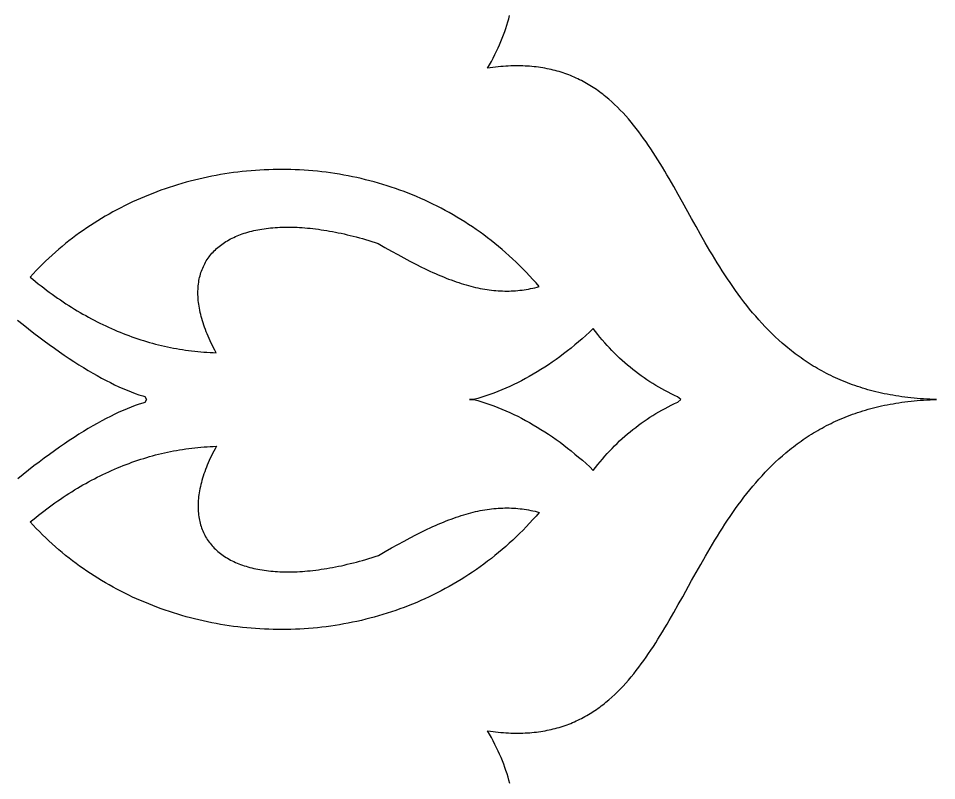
# Model space of a CAD drawing. Extents: x -350 to 350, y -250 to 250.
# Drawn here: x 36.28 to 75, y -16.07 to 16.07 of the extents above; entities that cross this region are included whole.
import ezdxf

# ---------------------------------------------------------------- set-up
doc = ezdxf.new("R2010")
doc.units = 0
doc.layers.add('BITMAP_LAYER', color=18, linetype='CONTINUOUS')
doc.layers.add('LAYER_1', color=174, linetype='CONTINUOUS')

msp = doc.modelspace()

# ---------------------------------------------------------------- linework, layer by layer
at = {"layer": 'BITMAP_LAYER'}
for points in [[(36.779, 5.163), (36.894, 5.068), (37.009, 4.975), (37.124, 4.883), (37.24, 4.792), (37.356, 4.703), (37.472, 4.615), (37.588, 4.529), (37.705, 4.444), (37.821, 4.36), (37.938, 4.278), (38.056, 4.197), (38.173, 4.118), (38.291, 4.04), (38.409, 3.964), (38.527, 3.889), (38.646, 3.816), (38.765, 3.744), (38.884, 3.673), (39.003, 3.604), (39.122, 3.536), (39.242, 3.47), (39.362, 3.405), (39.482, 3.341), (39.603, 3.279), (39.724, 3.219), (39.845, 3.16), (39.966, 3.102), (40.087, 3.046), (40.209, 2.991), (40.331, 2.937), (40.453, 2.886), (40.576, 2.835), (40.698, 2.786), (40.821, 2.738), (40.944, 2.692), (41.068, 2.647), (41.192, 2.604), (41.316, 2.562), (41.44, 2.521), (41.564, 2.482), (41.689, 2.445), (41.814, 2.408), (41.939, 2.374), (42.064, 2.34), (42.19, 2.308), (42.316, 2.278), (42.442, 2.249), (42.569, 2.221), (42.695, 2.195), (42.822, 2.17), (42.949, 2.147), (43.077, 2.125), (43.204, 2.105), (43.332, 2.086), (43.46, 2.068), (43.589, 2.052), (43.718, 2.037), (43.846, 2.024), (43.976, 2.012), (44.105, 2.002), (44.235, 1.993), (44.364, 1.985), (44.495, 1.979), (44.625, 1.974), (44.57, 2.076), (44.517, 2.177), (44.466, 2.277), (44.417, 2.376), (44.371, 2.474), (44.326, 2.572), (44.284, 2.669), (44.243, 2.764), (44.205, 2.859), (44.169, 2.953), (44.134, 3.047), (44.102, 3.139), (44.072, 3.23), (44.044, 3.321), (44.018, 3.411), (43.993, 3.5), (43.971, 3.588), (43.951, 3.675), (43.932, 3.761), (43.916, 3.846), (43.902, 3.93), (43.889, 4.014), (43.879, 4.096), (43.87, 4.178), (43.863, 4.259), (43.858, 4.338), (43.855, 4.417), (43.854, 4.495), (43.855, 4.572), (43.857, 4.647), (43.862, 4.722), (43.868, 4.796), (43.876, 4.869), (43.886, 4.941), (43.898, 5.012), (43.911, 5.082), (43.926, 5.151), (43.943, 5.219), (43.962, 5.286), (43.983, 5.352), (44.005, 5.417), (44.029, 5.481), (44.054, 5.544), (44.082, 5.606), (44.111, 5.667), (44.142, 5.727), (44.174, 5.785), (44.208, 5.843), (44.244, 5.9), (44.281, 5.955), (44.321, 6.01), (44.361, 6.063), (44.404, 6.116), (44.447, 6.167), (44.493, 6.217), (44.54, 6.266), (44.589, 6.314), (44.639, 6.361), (44.691, 6.407), (44.744, 6.451), (44.799, 6.495), (44.856, 6.537), (44.913, 6.578), (44.973, 6.619), (45.034, 6.658), (45.096, 6.695), (45.16, 6.732), (45.226, 6.768), (45.292, 6.802), (45.361, 6.835), (45.431, 6.867), (45.502, 6.898), (45.574, 6.927), (45.648, 6.956), (45.724, 6.983), (45.8, 7.009), (45.879, 7.034), (45.958, 7.058), (46.039, 7.08), (46.121, 7.101), (46.205, 7.121), (46.29, 7.14), (46.376, 7.158), (46.463, 7.174), (46.552, 7.189), (46.642, 7.203), (46.734, 7.215), (46.826, 7.226), (46.92, 7.236), (47.015, 7.245), (47.112, 7.252), (47.21, 7.259), (47.308, 7.263), (47.408, 7.267), (47.51, 7.269), (47.612, 7.27), (47.716, 7.27), (47.821, 7.268), (47.926, 7.265), (48.034, 7.261), (48.142, 7.255), (48.251, 7.248), (48.362, 7.24), (48.473, 7.23), (48.586, 7.219), (48.7, 7.207), (48.815, 7.193), (48.931, 7.178), (49.048, 7.161), (49.166, 7.144), (49.285, 7.124), (49.405, 7.104), (49.526, 7.082), (49.648, 7.058), (49.771, 7.033), (49.895, 7.007), (50.02, 6.98), (50.146, 6.95), (50.273, 6.92), (50.401, 6.888), (50.53, 6.855), (50.66, 6.82), (50.791, 6.784), (50.923, 6.746), (51.055, 6.707), (51.189, 6.666), (51.323, 6.624), (51.458, 6.581), (51.738, 6.416), (52.011, 6.259), (52.277, 6.109), (52.538, 5.967), (52.792, 5.831), (53.04, 5.703), (53.283, 5.582), (53.402, 5.524), (53.52, 5.467), (53.637, 5.413), (53.753, 5.36), (53.867, 5.309), (53.98, 5.26), (54.093, 5.213), (54.203, 5.167), (54.313, 5.123), (54.422, 5.081), (54.53, 5.04), (54.637, 5.001), (54.742, 4.964), (54.847, 4.929), (54.951, 4.895), (55.054, 4.863), (55.156, 4.833), (55.258, 4.804), (55.358, 4.778), (55.458, 4.752), (55.557, 4.729), (55.655, 4.707), (55.753, 4.687), (55.85, 4.668), (55.946, 4.651), (56.042, 4.636), (56.137, 4.623), (56.232, 4.611), (56.326, 4.601), (56.42, 4.592), (56.513, 4.585), (56.606, 4.58), (56.699, 4.576), (56.791, 4.574), (56.883, 4.574), (56.974, 4.575), (57.065, 4.577), (57.156, 4.582), (57.247, 4.588), (57.338, 4.595), (57.428, 4.605), (57.519, 4.615), (57.609, 4.628), (57.699, 4.642), (57.789, 4.657), (57.88, 4.674), (57.97, 4.693), (58.06, 4.713), (58.15, 4.735), (58.241, 4.758), (58.107, 4.914), (57.971, 5.066), (57.833, 5.217), (57.694, 5.364), (57.554, 5.509), (57.411, 5.652), (57.267, 5.792), (57.122, 5.929), (56.975, 6.064), (56.827, 6.197), (56.677, 6.327), (56.526, 6.454), (56.373, 6.579), (56.219, 6.701), (56.064, 6.821), (55.907, 6.938), (55.749, 7.053), (55.59, 7.165), (55.429, 7.275), (55.268, 7.383), (55.105, 7.488), (54.941, 7.59), (54.776, 7.69), (54.61, 7.787), (54.443, 7.882), (54.275, 7.975), (54.106, 8.065), (53.935, 8.152), (53.764, 8.237), (53.592, 8.32), (53.419, 8.4), (53.246, 8.478), (53.071, 8.553), (52.896, 8.626), (52.719, 8.697), (52.542, 8.765), (52.365, 8.83), (52.186, 8.893), (52.007, 8.954), (51.828, 9.013), (51.647, 9.069), (51.467, 9.122), (51.285, 9.173), (51.103, 9.222), (50.921, 9.268), (50.738, 9.312), (50.555, 9.354), (50.371, 9.393), (50.187, 9.43), (50.002, 9.464), (49.817, 9.496), (49.632, 9.526), (49.447, 9.554), (49.261, 9.579), (49.075, 9.601), (48.889, 9.622), (48.703, 9.639), (48.516, 9.655), (48.33, 9.668), (48.143, 9.679), (47.956, 9.688), (47.77, 9.694), (47.583, 9.698), (47.396, 9.7), (47.21, 9.699), (47.023, 9.696), (46.837, 9.691), (46.65, 9.683), (46.464, 9.673), (46.278, 9.661), (46.093, 9.647), (45.907, 9.63), (45.722, 9.611), (45.537, 9.59), (45.353, 9.566), (45.168, 9.54), (44.985, 9.512), (44.801, 9.482), (44.618, 9.449), (44.436, 9.414), (44.254, 9.377), (44.073, 9.338), (43.892, 9.296), (43.711, 9.252), (43.532, 9.206), (43.353, 9.158), (43.174, 9.107), (42.997, 9.054), (42.82, 8.999), (42.644, 8.942), (42.468, 8.883), (42.294, 8.821), (42.12, 8.757), (41.947, 8.691), (41.775, 8.623), (41.604, 8.552), (41.434, 8.48), (41.264, 8.405), (41.096, 8.328), (40.929, 8.249), (40.763, 8.167), (40.598, 8.084), (40.434, 7.998), (40.271, 7.91), (40.11, 7.82), (39.949, 7.728), (39.79, 7.634), (39.632, 7.537), (39.476, 7.439), (39.32, 7.338), (39.166, 7.235), (39.014, 7.13), (38.862, 7.023), (38.712, 6.914), (38.564, 6.802), (38.417, 6.689), (38.272, 6.573), (38.128, 6.455), (37.986, 6.336), (37.845, 6.214), (37.706, 6.09), (37.568, 5.964), (37.432, 5.835), (37.298, 5.705), (37.166, 5.573), (37.035, 5.438), (36.906, 5.302)], [(64.216, 0), (64.077, 0.112), (63.941, 0.175), (63.807, 0.24), (63.674, 0.307), (63.543, 0.376), (63.413, 0.447), (63.284, 0.52), (63.157, 0.595), (63.031, 0.672), (62.907, 0.751), (62.784, 0.832), (62.662, 0.915), (62.542, 1), (62.423, 1.086), (62.305, 1.175), (62.189, 1.266), (62.074, 1.359), (61.961, 1.453), (61.849, 1.55), (61.738, 1.649), (61.629, 1.749), (61.521, 1.852), (61.415, 1.956), (61.31, 2.063), (61.206, 2.172), (61.103, 2.282), (61.003, 2.395), (60.903, 2.509), (60.805, 2.626), (60.708, 2.744), (60.613, 2.864), (60.519, 2.987), (60.365, 2.843), (60.211, 2.702), (60.056, 2.564), (59.9, 2.43), (59.744, 2.299), (59.587, 2.171), (59.43, 2.046), (59.272, 1.924), (59.114, 1.805), (58.955, 1.69), (58.795, 1.577), (58.635, 1.468), (58.474, 1.362), (58.312, 1.26), (58.15, 1.16), (57.988, 1.063), (57.825, 0.97), (57.661, 0.88), (57.496, 0.793), (57.331, 0.709), (57.166, 0.628), (57, 0.551), (56.833, 0.477), (56.665, 0.405), (56.497, 0.337), (56.329, 0.272), (56.16, 0.211), (55.99, 0.152), (55.82, 0.097), (55.649, 0.045), (55.477, -0.004), (55.308, 0), (55.482, 0.004), (55.654, -0.045), (55.825, -0.097), (55.995, -0.152), (56.165, -0.211), (56.334, -0.272), (56.502, -0.337), (56.67, -0.405), (56.838, -0.476), (57.005, -0.551), (57.171, -0.628), (57.336, -0.709), (57.501, -0.793), (57.666, -0.88), (57.83, -0.97), (57.993, -1.063), (58.155, -1.16), (58.317, -1.259), (58.479, -1.362), (58.64, -1.468), (58.8, -1.577), (58.96, -1.69), (59.119, -1.805), (59.277, -1.924), (59.435, -2.046), (59.592, -2.171), (59.749, -2.299), (59.905, -2.43), (60.061, -2.564), (60.216, -2.702), (60.37, -2.843), (60.524, -2.987), (60.618, -2.864), (60.713, -2.744), (60.81, -2.626), (60.908, -2.509), (61.007, -2.395), (61.108, -2.282), (61.211, -2.172), (61.314, -2.063), (61.42, -1.956), (61.526, -1.852), (61.634, -1.749), (61.743, -1.649), (61.854, -1.55), (61.966, -1.453), (62.079, -1.359), (62.194, -1.266), (62.31, -1.175), (62.428, -1.086), (62.547, -0.999), (62.667, -0.915), (62.789, -0.832), (62.912, -0.751), (63.036, -0.672), (63.162, -0.595), (63.289, -0.52), (63.418, -0.447), (63.548, -0.376), (63.679, -0.307), (63.812, -0.24), (63.946, -0.175), (64.082, -0.112)], [(36.784, -5.163), (36.899, -5.068), (37.014, -4.975), (37.129, -4.883), (37.245, -4.792), (37.361, -4.703), (37.477, -4.615), (37.593, -4.529), (37.71, -4.444), (37.826, -4.36), (37.943, -4.278), (38.061, -4.197), (38.178, -4.118), (38.296, -4.04), (38.414, -3.964), (38.532, -3.889), (38.651, -3.816), (38.77, -3.744), (38.889, -3.673), (39.008, -3.604), (39.127, -3.536), (39.247, -3.47), (39.367, -3.405), (39.487, -3.341), (39.608, -3.279), (39.728, -3.219), (39.849, -3.16), (39.971, -3.102), (40.092, -3.046), (40.214, -2.991), (40.336, -2.937), (40.458, -2.885), (40.581, -2.835), (40.703, -2.786), (40.826, -2.738), (40.949, -2.692), (41.073, -2.647), (41.197, -2.604), (41.321, -2.562), (41.445, -2.521), (41.569, -2.482), (41.694, -2.445), (41.819, -2.408), (41.944, -2.374), (42.069, -2.34), (42.195, -2.308), (42.321, -2.278), (42.447, -2.249), (42.574, -2.221), (42.7, -2.195), (42.827, -2.17), (42.954, -2.147), (43.082, -2.125), (43.209, -2.105), (43.337, -2.086), (43.465, -2.068), (43.594, -2.052), (43.722, -2.037), (43.851, -2.024), (43.98, -2.012), (44.11, -2.002), (44.24, -1.993), (44.369, -1.985), (44.5, -1.979), (44.63, -1.974), (44.575, -2.076), (44.522, -2.177), (44.471, -2.277), (44.422, -2.376), (44.376, -2.474), (44.331, -2.572), (44.289, -2.668), (44.248, -2.764), (44.21, -2.859), (44.174, -2.953), (44.139, -3.047), (44.107, -3.139), (44.077, -3.23), (44.049, -3.321), (44.022, -3.411), (43.998, -3.5), (43.976, -3.588), (43.956, -3.675), (43.937, -3.761), (43.921, -3.846), (43.907, -3.93), (43.894, -4.014), (43.884, -4.096), (43.875, -4.178), (43.868, -4.259), (43.863, -4.338), (43.86, -4.417), (43.859, -4.495), (43.86, -4.572), (43.862, -4.647), (43.867, -4.722), (43.873, -4.796), (43.881, -4.869), (43.891, -4.941), (43.903, -5.012), (43.916, -5.082), (43.931, -5.151), (43.948, -5.219), (43.967, -5.286), (43.987, -5.352), (44.01, -5.417), (44.034, -5.481), (44.059, -5.544), (44.087, -5.606), (44.116, -5.667), (44.147, -5.727), (44.179, -5.785), (44.213, -5.843), (44.249, -5.9), (44.286, -5.955), (44.325, -6.01), (44.366, -6.063), (44.408, -6.116), (44.452, -6.167), (44.498, -6.217), (44.545, -6.266), (44.594, -6.314), (44.644, -6.361), (44.696, -6.407), (44.749, -6.451), (44.804, -6.495), (44.86, -6.537), (44.918, -6.578), (44.978, -6.619), (45.039, -6.657), (45.101, -6.695), (45.165, -6.732), (45.231, -6.768), (45.297, -6.802), (45.366, -6.835), (45.435, -6.867), (45.507, -6.898), (45.579, -6.927), (45.653, -6.956), (45.729, -6.983), (45.805, -7.009), (45.884, -7.034), (45.963, -7.058), (46.044, -7.08), (46.126, -7.101), (46.21, -7.121), (46.295, -7.14), (46.381, -7.158), (46.468, -7.174), (46.557, -7.189), (46.647, -7.203), (46.739, -7.215), (46.831, -7.226), (46.925, -7.236), (47.02, -7.245), (47.117, -7.252), (47.214, -7.259), (47.313, -7.263), (47.413, -7.267), (47.515, -7.269), (47.617, -7.27), (47.721, -7.27), (47.825, -7.268), (47.931, -7.265), (48.039, -7.261), (48.147, -7.255), (48.256, -7.248), (48.367, -7.24), (48.478, -7.23), (48.591, -7.219), (48.705, -7.207), (48.82, -7.193), (48.936, -7.178), (49.052, -7.161), (49.171, -7.144), (49.29, -7.124), (49.41, -7.104), (49.531, -7.082), (49.653, -7.058), (49.776, -7.033), (49.9, -7.007), (50.025, -6.98), (50.151, -6.95), (50.278, -6.92), (50.406, -6.888), (50.535, -6.855), (50.665, -6.82), (50.796, -6.784), (50.928, -6.746), (51.06, -6.707), (51.194, -6.666), (51.328, -6.624), (51.463, -6.581), (51.743, -6.416), (52.016, -6.259), (52.282, -6.109), (52.542, -5.967), (52.797, -5.831), (53.045, -5.703), (53.288, -5.582), (53.407, -5.524), (53.525, -5.467), (53.642, -5.413), (53.758, -5.36), (53.872, -5.309), (53.985, -5.26), (54.097, -5.213), (54.208, -5.167), (54.318, -5.123), (54.427, -5.081), (54.535, -5.04), (54.642, -5.001), (54.747, -4.964), (54.852, -4.929), (54.956, -4.895), (55.059, -4.863), (55.161, -4.833), (55.263, -4.804), (55.363, -4.778), (55.463, -4.752), (55.562, -4.729), (55.66, -4.707), (55.758, -4.687), (55.855, -4.668), (55.951, -4.651), (56.047, -4.636), (56.142, -4.623), (56.237, -4.611), (56.331, -4.601), (56.425, -4.592), (56.518, -4.585), (56.611, -4.58), (56.704, -4.576), (56.796, -4.574), (56.888, -4.574), (56.979, -4.575), (57.07, -4.577), (57.161, -4.582), (57.252, -4.588), (57.343, -4.595), (57.433, -4.605), (57.524, -4.615), (57.614, -4.628), (57.704, -4.642), (57.794, -4.657), (57.884, -4.674), (57.975, -4.693), (58.065, -4.713), (58.155, -4.735), (58.246, -4.758), (58.112, -4.914), (57.976, -5.066), (57.838, -5.217), (57.699, -5.364), (57.559, -5.509), (57.416, -5.652), (57.272, -5.792), (57.127, -5.929), (56.98, -6.064), (56.832, -6.197), (56.682, -6.327), (56.531, -6.454), (56.378, -6.579), (56.224, -6.701), (56.069, -6.821), (55.912, -6.938), (55.754, -7.053), (55.595, -7.165), (55.434, -7.275), (55.273, -7.383), (55.11, -7.488), (54.946, -7.59), (54.781, -7.69), (54.615, -7.787), (54.448, -7.882), (54.28, -7.975), (54.111, -8.065), (53.94, -8.152), (53.769, -8.237), (53.597, -8.32), (53.424, -8.4), (53.251, -8.478), (53.076, -8.553), (52.901, -8.626), (52.724, -8.697), (52.547, -8.765), (52.37, -8.83), (52.191, -8.893), (52.012, -8.954), (51.833, -9.013), (51.652, -9.069), (51.472, -9.122), (51.29, -9.173), (51.108, -9.222), (50.926, -9.268), (50.743, -9.312), (50.559, -9.354), (50.376, -9.393), (50.192, -9.43), (50.007, -9.464), (49.822, -9.496), (49.637, -9.526), (49.452, -9.554), (49.266, -9.579), (49.08, -9.601), (48.894, -9.622), (48.707, -9.639), (48.521, -9.655), (48.335, -9.668), (48.148, -9.679), (47.961, -9.688), (47.775, -9.694), (47.588, -9.698), (47.401, -9.7), (47.215, -9.699), (47.028, -9.696), (46.842, -9.691), (46.655, -9.683), (46.469, -9.673), (46.283, -9.661), (46.098, -9.647), (45.912, -9.63), (45.727, -9.611), (45.542, -9.59), (45.358, -9.566), (45.173, -9.54), (44.99, -9.512), (44.806, -9.482), (44.623, -9.449), (44.441, -9.414), (44.259, -9.377), (44.077, -9.338), (43.897, -9.296), (43.716, -9.252), (43.537, -9.206), (43.358, -9.158), (43.179, -9.107), (43.002, -9.054), (42.825, -8.999), (42.649, -8.942), (42.473, -8.883), (42.298, -8.821), (42.125, -8.757), (41.952, -8.691), (41.78, -8.623), (41.609, -8.552), (41.439, -8.48), (41.269, -8.405), (41.101, -8.328), (40.934, -8.249), (40.768, -8.167), (40.603, -8.084), (40.439, -7.998), (40.276, -7.91), (40.115, -7.82), (39.954, -7.728), (39.795, -7.634), (39.637, -7.537), (39.481, -7.439), (39.325, -7.338), (39.171, -7.235), (39.019, -7.13), (38.867, -7.023), (38.717, -6.914), (38.569, -6.802), (38.422, -6.689), (38.277, -6.573), (38.133, -6.455), (37.991, -6.336), (37.85, -6.214), (37.711, -6.09), (37.573, -5.964), (37.437, -5.835), (37.303, -5.705), (37.171, -5.573), (37.04, -5.438), (36.911, -5.302)]]:
    msp.add_lwpolyline(points, close=True, dxfattribs=at)
msp.add_lwpolyline([(36.253, 3.34), (36.481, 3.157), (36.708, 2.978), (36.931, 2.804), (37.153, 2.636), (37.371, 2.472), (37.587, 2.314), (37.801, 2.16), (38.012, 2.012), (38.22, 1.868), (38.426, 1.73), (38.629, 1.597), (38.829, 1.468), (39.027, 1.345), (39.223, 1.227), (39.416, 1.114), (39.606, 1.006), (39.794, 0.903), (39.979, 0.805), (40.161, 0.712), (40.342, 0.624), (40.519, 0.541), (40.694, 0.463), (40.866, 0.39), (41.036, 0.322), (41.203, 0.26), (41.368, 0.202), (41.53, 0.149), (41.61, 0.125), (41.692, 0), (41.615, -0.125), (41.535, -0.149), (41.373, -0.202), (41.208, -0.26), (41.041, -0.322), (40.871, -0.39), (40.699, -0.463), (40.524, -0.541), (40.346, -0.624), (40.166, -0.712), (39.984, -0.805), (39.799, -0.903), (39.611, -1.006), (39.421, -1.114), (39.228, -1.227), (39.032, -1.345), (38.834, -1.468), (38.634, -1.597), (38.431, -1.73), (38.225, -1.868), (38.017, -2.012), (37.806, -2.16), (37.592, -2.314), (37.376, -2.472), (37.158, -2.636), (36.936, -2.804), (36.713, -2.978), (36.486, -3.157), (36.258, -3.34)], dxfattribs=at)
at = {"layer": 'LAYER_1'}
msp.add_lwpolyline([(56.999, -16.185), (56.965, -16.052), (56.927, -15.918), (56.886, -15.783), (56.842, -15.648), (56.794, -15.512), (56.744, -15.375), (56.691, -15.238), (56.634, -15.1), (56.574, -14.961), (56.512, -14.822), (56.446, -14.682), (56.377, -14.541), (56.304, -14.399), (56.229, -14.257), (56.151, -14.114), (56.069, -13.971), (56.182, -13.987), (56.294, -14.002), (56.405, -14.015), (56.514, -14.027), (56.623, -14.037), (56.73, -14.046), (56.836, -14.053), (56.942, -14.059), (57.046, -14.064), (57.149, -14.067), (57.251, -14.068), (57.352, -14.069), (57.452, -14.067), (57.551, -14.065), (57.649, -14.061), (57.746, -14.056), (57.842, -14.049), (57.937, -14.042), (58.031, -14.032), (58.124, -14.022), (58.217, -14.01), (58.308, -13.997), (58.398, -13.983), (58.488, -13.967), (58.576, -13.95), (58.664, -13.932), (58.751, -13.913), (58.836, -13.893), (58.921, -13.871), (59.006, -13.848), (59.089, -13.824), (59.171, -13.799), (59.253, -13.772), (59.334, -13.745), (59.414, -13.716), (59.493, -13.686), (59.571, -13.655), (59.649, -13.623), (59.726, -13.59), (59.802, -13.556), (59.877, -13.521), (59.952, -13.484), (60.026, -13.447), (60.099, -13.409), (60.171, -13.369), (60.243, -13.329), (60.314, -13.287), (60.385, -13.245), (60.454, -13.201), (60.523, -13.157), (60.592, -13.112), (60.66, -13.065), (60.727, -13.018), (60.793, -12.97), (60.859, -12.921), (60.924, -12.871), (60.989, -12.82), (61.053, -12.768), (61.18, -12.662), (61.304, -12.553), (61.426, -12.44), (61.546, -12.324), (61.664, -12.205), (61.78, -12.083), (61.895, -11.958), (62.007, -11.831), (62.118, -11.7), (62.227, -11.567), (62.335, -11.431), (62.442, -11.293), (62.547, -11.152), (62.65, -11.009), (62.753, -10.864), (62.854, -10.717), (62.954, -10.568), (63.054, -10.417), (63.152, -10.264), (63.25, -10.109), (63.346, -9.952), (63.443, -9.794), (63.538, -9.635), (63.633, -9.474), (63.728, -9.312), (63.916, -8.984), (64.104, -8.651), (64.291, -8.316), (64.668, -7.637), (64.858, -7.296), (65.051, -6.953), (65.247, -6.611), (65.447, -6.27), (65.548, -6.1), (65.65, -5.931), (65.754, -5.762), (65.858, -5.594), (65.965, -5.426), (66.072, -5.26), (66.181, -5.094), (66.292, -4.929), (66.404, -4.766), (66.519, -4.603), (66.634, -4.442), (66.752, -4.283), (66.872, -4.125), (66.994, -3.968), (67.118, -3.813), (67.244, -3.66), (67.373, -3.509), (67.504, -3.359), (67.637, -3.212), (67.773, -3.066), (67.911, -2.923), (68.052, -2.783), (68.196, -2.644), (68.343, -2.508), (68.493, -2.375), (68.645, -2.244), (68.723, -2.18), (68.801, -2.116), (68.88, -2.053), (68.96, -1.991), (69.041, -1.93), (69.122, -1.869), (69.204, -1.809), (69.287, -1.75), (69.371, -1.691), (69.456, -1.633), (69.542, -1.577), (69.628, -1.52), (69.716, -1.465), (69.804, -1.411), (69.893, -1.357), (69.983, -1.305), (70.074, -1.253), (70.166, -1.202), (70.259, -1.152), (70.353, -1.102), (70.448, -1.054), (70.544, -1.007), (70.641, -0.96), (70.738, -0.915), (70.837, -0.87), (70.937, -0.827), (71.038, -0.784), (71.14, -0.743), (71.242, -0.702), (71.346, -0.662), (71.451, -0.624), (71.557, -0.586), (71.665, -0.55), (71.773, -0.514), (71.882, -0.48), (71.992, -0.447), (72.104, -0.414), (72.217, -0.383), (72.33, -0.353), (72.445, -0.324), (72.562, -0.297), (72.679, -0.27), (72.797, -0.245), (72.917, -0.22), (73.038, -0.197), (73.16, -0.176), (73.283, -0.155), (73.407, -0.135), (73.533, -0.117), (73.66, -0.1), (73.788, -0.084), (73.918, -0.07), (74.048, -0.057), (74.18, -0.045), (74.314, -0.034), (74.448, -0.025), (74.584, -0.017), (74.722, -0.01), (74.86, -0.004), (74.998, 0), (74.855, 0.004), (74.717, 0.01), (74.579, 0.017), (74.443, 0.025), (74.309, 0.034), (74.176, 0.045), (74.044, 0.057), (73.913, 0.07), (73.783, 0.084), (73.655, 0.1), (73.528, 0.117), (73.402, 0.135), (73.278, 0.155), (73.155, 0.176), (73.033, 0.197), (72.912, 0.221), (72.792, 0.245), (72.674, 0.27), (72.557, 0.297), (72.44, 0.325), (72.326, 0.353), (72.212, 0.383), (72.099, 0.414), (71.988, 0.447), (71.877, 0.48), (71.768, 0.514), (71.66, 0.55), (71.552, 0.586), (71.446, 0.624), (71.341, 0.662), (71.238, 0.702), (71.135, 0.743), (71.033, 0.784), (70.932, 0.827), (70.832, 0.87), (70.733, 0.915), (70.636, 0.96), (70.539, 1.007), (70.443, 1.054), (70.348, 1.102), (70.254, 1.152), (70.161, 1.202), (70.069, 1.253), (69.978, 1.305), (69.888, 1.357), (69.799, 1.411), (69.711, 1.465), (69.623, 1.521), (69.537, 1.577), (69.451, 1.633), (69.366, 1.691), (69.282, 1.75), (69.199, 1.809), (69.117, 1.869), (69.036, 1.93), (68.955, 1.991), (68.875, 2.053), (68.796, 2.116), (68.718, 2.18), (68.64, 2.244), (68.488, 2.375), (68.338, 2.508), (68.191, 2.644), (68.048, 2.783), (67.906, 2.923), (67.768, 3.067), (67.632, 3.212), (67.499, 3.359), (67.368, 3.509), (67.239, 3.66), (67.113, 3.813), (66.989, 3.968), (66.867, 4.125), (66.747, 4.283), (66.63, 4.442), (66.514, 4.603), (66.399, 4.766), (66.287, 4.929), (66.176, 5.094), (66.067, 5.26), (65.96, 5.426), (65.853, 5.594), (65.749, 5.762), (65.645, 5.931), (65.543, 6.1), (65.442, 6.27), (65.242, 6.612), (65.046, 6.953), (64.853, 7.296), (64.663, 7.637), (64.286, 8.316), (64.099, 8.651), (63.911, 8.984), (63.723, 9.312), (63.628, 9.474), (63.533, 9.635), (63.438, 9.794), (63.342, 9.952), (63.245, 10.109), (63.147, 10.264), (63.049, 10.417), (62.949, 10.568), (62.849, 10.717), (62.748, 10.864), (62.645, 11.009), (62.542, 11.152), (62.437, 11.293), (62.33, 11.431), (62.222, 11.567), (62.113, 11.7), (62.002, 11.831), (61.89, 11.958), (61.775, 12.083), (61.659, 12.205), (61.541, 12.324), (61.421, 12.44), (61.299, 12.553), (61.175, 12.662), (61.048, 12.768), (60.984, 12.82), (60.919, 12.871), (60.854, 12.921), (60.788, 12.97), (60.722, 13.018), (60.655, 13.065), (60.587, 13.112), (60.518, 13.157), (60.449, 13.201), (60.38, 13.245), (60.309, 13.287), (60.238, 13.329), (60.167, 13.369), (60.094, 13.409), (60.021, 13.447), (59.947, 13.484), (59.872, 13.521), (59.797, 13.556), (59.721, 13.59), (59.644, 13.623), (59.566, 13.655), (59.488, 13.686), (59.409, 13.716), (59.329, 13.745), (59.248, 13.772), (59.166, 13.799), (59.084, 13.824), (59.001, 13.848), (58.916, 13.871), (58.831, 13.893), (58.746, 13.913), (58.659, 13.932), (58.571, 13.95), (58.483, 13.967), (58.393, 13.983), (58.303, 13.997), (58.212, 14.01), (58.12, 14.022), (58.026, 14.032), (57.932, 14.042), (57.837, 14.049), (57.741, 14.056), (57.644, 14.061), (57.546, 14.065), (57.447, 14.067), (57.347, 14.069), (57.246, 14.068), (57.144, 14.067), (57.041, 14.064), (56.937, 14.059), (56.832, 14.053), (56.725, 14.046), (56.618, 14.037), (56.509, 14.027), (56.4, 14.015), (56.289, 14.002), (56.177, 13.987), (56.064, 13.971), (56.146, 14.114), (56.224, 14.257), (56.3, 14.399), (56.372, 14.541), (56.441, 14.682), (56.507, 14.822), (56.569, 14.961), (56.629, 15.1), (56.686, 15.238), (56.739, 15.375), (56.789, 15.512), (56.837, 15.648), (56.881, 15.783), (56.922, 15.918), (56.96, 16.052), (56.994, 16.185)], dxfattribs=at)

doc.saveas('drawing.dxf')
